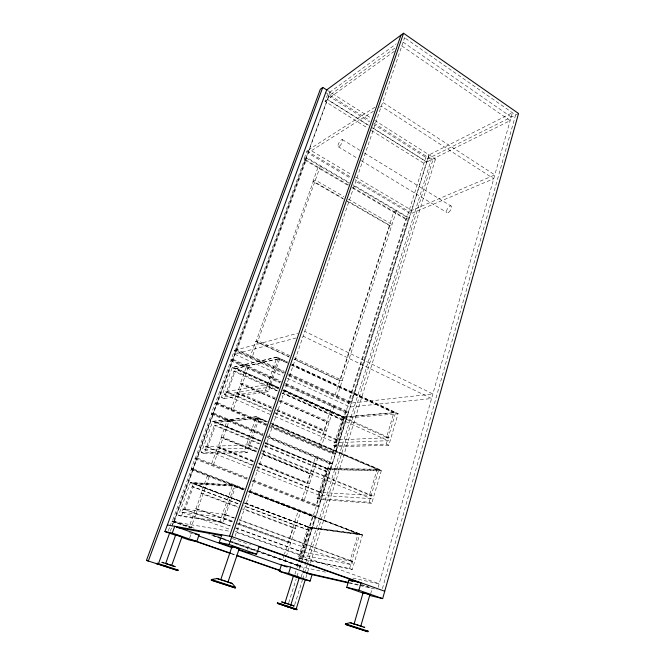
<?xml version="1.0" encoding="UTF-8"?>
<svg xmlns="http://www.w3.org/2000/svg" width="665" height="665" viewBox="0 0 665 665"><rect width="100%" height="100%" fill="white"/><g stroke="black" fill="none" stroke-linecap="round" stroke-linejoin="round"><path stroke-width="0.5" stroke-dasharray="3.33 2.49" d="M382.433 588.592L515.599 114.97L404.312 37.564M378.169 587.336L512.391 112.734L429.116 154.87L302.276 560.238M370.671 593.779L372.209 588.384M298.252 558.193L349.591 568.509L359.807 533.895L308.061 527.021L298.252 558.193L352.3 569.489L362.458 534.918L248.868 491.186M317.047 498.442L369.142 502.241L378.875 469.241L326.44 468.601L317.047 498.442L319.483 499.415L371.752 503.297L381.436 470.346L271.586 423.273M333.614 445.783L386.299 444.079L395.625 412.475L342.65 417.08L333.614 445.783L335.983 446.805L388.826 445.201L398.111 413.63L292.093 364.137M238.984 519.897L350.081 560.761L358.094 533.671L248.785 491.535M262.675 451.161L369.507 495.051L377.146 469.224L272.11 424.262M282.608 390.646L386.565 437.37L393.88 412.624L291.511 364.894M235.244 531.318L300.264 554.776L351.71 564.701L352.683 561.41L239.259 519.673M256.466 470.28L318.976 495.209L371.178 498.65L372.101 495.516L262.234 450.338M274.753 416.398L335.484 442.699L388.252 440.679L389.141 437.67L283.14 389.973M294.695 604.784L302.4 579.988M302.708 578.991L304.254 574.028M304.562 573.039L307.031 565.1M307.338 564.111L432.774 160.323L435.55 158.952L374.794 120.415M305.85 577.785L307.388 572.823M307.696 571.833L310.148 563.895M310.455 562.898L435.55 158.952M301.178 576.912L302.567 572.449M303.248 570.487L305.717 562.565M306.025 561.576L432.092 156.757M300.264 554.776L301.195 551.809L352.683 561.41M318.976 495.209L319.873 492.366L372.101 495.516M335.484 442.699L336.34 439.972L389.141 437.67M288.643 374.944L348.244 402.35L405.775 219.267L409.199 217.862L352.924 184.745M257.255 550.936L297.322 565.125L298.851 560.263M299.159 559.29L312.608 516.481L315.185 516.763L301.711 559.805M331.86 463.522L329.242 463.522L316.05 505.533L318.635 505.757L331.86 463.522L267.397 436.44M332.55 452.99L345.251 412.574L347.895 412.325L335.177 452.94L332.55 452.99L271.037 426.764M300.356 551.509L301.752 551.767L308.543 530.13L243.656 505.699M319.059 492.042L320.48 492.133L326.989 471.419L264.121 445.367M335.551 439.632L336.989 439.565L343.248 419.64L283.066 392.658M294.919 574.261L296.79 568.309M297.097 567.32L299.275 560.387M299.591 559.398L426.199 156.167L428.95 154.77L301.445 562.141M300.771 559.09L310.53 527.96L362.458 534.918M319.483 499.415L328.834 469.598L381.436 470.346M335.983 446.805L344.977 418.127L398.061 413.78L292.043 364.287M348.244 402.35L350.896 402.051L408.51 218.128L353.423 185.734M297.322 565.125L299.873 565.674L301.403 560.786M288.726 602.773L296.166 578.991M297.006 576.322L298.427 571.775M299.566 568.143L301.137 563.13M299.707 568.442L301.96 561.227M284.146 555.009L282.575 559.905L285.061 560.429L300.771 511.202L298.244 510.944L284.454 554.028M247.164 549.149L248.752 544.394L250.655 544.76M235.136 536.106L404.603 37.764L402.924 38.986M178.544 515.284L219.916 521.41L232.617 484.843L190.448 482.541L178.544 515.284L181.412 516.314L223.041 522.549L235.684 486.024L193.266 483.605L181.412 516.314M256.291 416.714L212.7 421.294L201.337 452.557L244.221 451.452L256.291 416.714L267.787 421.643M277.006 357.097L232.276 367.429L221.379 397.429L265.476 390.264L277.006 357.097L287.388 361.943M234.113 518.11L224.363 514.519L234.271 485.949L243.947 489.673M257.912 449.199L248.369 445.284L257.779 418.127L266.374 421.81M278.826 388.942L269.375 384.694L278.369 358.759L287.754 363.14M224.72 514.319L183.008 508.949L181.878 512.067L223.515 517.802L224.72 514.319L234.479 517.91M248.81 444.81L205.618 446.589L204.537 449.565L247.663 448.119L248.81 444.81L257.455 448.368M269.882 384.004L225.493 391.768L224.462 394.619L268.793 387.163L269.882 384.004L278.427 387.853M204.105 453.655L247.23 452.674L259.242 417.986L215.418 422.425L204.105 453.655L201.337 452.557M224.055 398.584L268.386 391.56L279.857 358.427L234.911 368.618L224.055 398.584L221.379 397.429M189.633 538.052L191.304 533.372M232.526 521.767L197.663 509.024L195.552 508.758L189.101 526.78L191.188 527.145L209.458 475.99L207.305 475.916L201.013 493.505L238.153 507.304M253.215 460.687L219.749 447.188L217.563 447.271L211.404 464.486L213.565 464.494L229.3 420.438L227.089 420.662L221.054 437.537L256.474 452.017M271.403 406.905L239.176 392.807L236.931 393.173L231.021 409.698L233.24 409.407L248.344 367.13L246.075 367.637L240.273 383.83L275.41 399.391M289.865 355.692L258.037 340.696L255.734 341.336L250.057 357.196L252.343 356.64L320.322 166.267L317.878 167.721L312.949 181.495L343.514 199.134M195.934 508.808L201.395 493.538M183.956 509.29L185.086 509.44L193.299 486.738L238.818 503.879M206.532 446.955L207.704 446.913L215.551 425.234L259.358 443.389M226.383 392.151L227.588 391.943L235.111 371.145L277.43 390.122M172.443 524.602L330.056 92.044L396.224 43.865M170.323 531.169L171.778 527.179M172.069 526.372L330.239 92.161L327.795 93.94L325.069 101.404L367.936 128.279M191.196 468.85L193.274 468.892L196.94 458.825L194.853 458.842L191.196 468.85L244.138 489.274M217.139 403.364L214.978 403.688L211.478 413.281L213.623 413.015L217.139 403.364L266.798 424.553M230.938 359.965L233.141 359.416L236.516 350.156L234.296 350.754L230.938 359.965L279.99 382.217M193.232 469.739L191.154 469.698L172.476 520.894L174.488 521.227L193.232 469.739L244.346 489.365M213.59 413.838L211.437 414.096L195.352 458.185L197.447 458.168L213.59 413.838L262.633 434.436M233.107 360.214L230.905 360.763L215.468 403.065L217.63 402.741L233.107 360.214L281.403 382.134M348.95 183.108L306.839 158.337L237.206 349.665L284.105 371.278M168.328 530.77L169.716 526.963M170.065 526.007L171.803 521.244L191.437 527.827M348.593 185.036L304.08 158.91L306.939 151.08L309.341 149.542M283.938 372.782L234.986 350.264L304.437 159.841L306.839 158.337M394.736 48.204L328.626 95.968L369.565 121.82M394.295 51.346L327.396 99.343L368.418 125.153M325.069 101.404L327.513 99.65L367.878 125.037M374.885 107.24L309.15 149.425L352.009 174.887M373.447 111.238L307.862 152.958L350.779 178.345M379.565 107.339L381.319 106.234L493.721 178.744L410.687 213.781L355.251 180.988M304.08 158.91L306.474 157.406L349.349 182.642M312.949 181.495L315.385 180.107L343.913 196.607M518.542 113.491L427.928 158.677L373.921 124.571M411.577 210.265L408.842 211.437L355.21 179.666M234.986 350.264L297.804 333.223M296.174 337.97L234.562 354.113L282.517 376.058M234.861 368.759L279.799 358.576M235.111 371.145L233.897 371.419L277.438 390.929M240.273 383.83L242.534 383.406L275.526 398.044M269.375 384.694L270.846 384.445M215.369 422.574L259.184 418.144M215.551 425.234L214.363 425.342L259.416 444.004M342.608 417.213L395.584 412.616M343.248 419.64L341.802 419.765L282.168 393.048M221.054 437.537L223.249 437.395L256.89 451.178M386.565 437.37L388.302 437.296M248.369 445.284L249.807 445.226M326.399 468.742L378.834 469.399M326.989 471.419L325.559 471.394L264.213 445.982M193.207 483.754L235.626 486.198M369.507 495.051L371.236 495.159M193.299 486.738L192.152 486.664L238.535 504.12M201.013 493.505L203.141 493.679L239.051 507.137M224.363 514.519L225.759 514.702M308.011 527.17L359.757 534.062M292.824 527.885L295.335 528.234L242.933 508.592M308.543 530.13L243.365 505.932M173.482 521.759L229.3 531.177M288.12 542.574L290.622 542.997L237.363 523.538M350.081 560.761L351.785 561.077M297.588 565.774L300.131 566.322L257.047 551.061M325.551 572.158L300.264 566.646L208.86 534.361M352.857 578.101L379.158 583.828L236.399 532.374M349.383 582.648L368.576 587.02M348.776 583.022L358.801 585.316M359.807 585.541L377.03 589.481M231.536 553.538L235.443 554.901M230.73 553.546L235.634 555.25M189.35 532.673L193.266 534.045M172.476 520.894L192.019 527.819M213.44 535.408L219.284 537.478M220.256 537.819L229.018 540.928M229.999 541.268L256.283 550.587M212.983 535.458L228.652 541.002M229.633 541.352L256.067 550.72M171.803 521.244L191.03 527.977M232.426 538.583L248.752 544.394M361.519 584.568L371.236 588.035M174.488 521.227L195.094 528.534M216.615 536.165L228.344 540.321M232.26 541.709L256.707 550.371M257.679 550.72L299.873 565.674M181.878 512.067L230.398 529.564M219.916 521.41L223.041 522.549M349.591 568.509L352.3 569.489M185.086 509.44L230.78 526.015M235.643 527.777L301.752 551.767M183.008 508.949L231.487 526.53M235.751 528.077L301.195 551.809M195.552 508.758L232.991 522.341M237.455 524.062L288.577 542.648L293.282 527.952L242.567 509.066M223.515 517.802L233.224 521.36M238.078 523.131L351.71 564.701M239.849 500.87L194.404 483.671L239.799 501.019M245.651 503.064L309.416 527.353L244.637 502.848M190.448 482.541L240.531 501.485M244.388 502.94L310.53 527.96M240.481 501.634L190.389 482.69L232.559 485.009L244.288 489.531M244.338 503.089L310.488 528.101L362.408 535.084L249.101 491.393M193.274 468.892L244.504 488.667M249.333 490.529L316.025 516.281L313.439 515.998L248.951 491.127M234.213 486.115L243.889 489.839M248.727 491.709L358.044 533.829M191.154 469.698L243.099 489.706M248.91 491.942L312.608 516.481M195.352 458.185L247.937 478.817M252.692 480.695L319.017 506.713L316.432 506.481L251.777 481.152M194.853 458.842L247.92 479.64M197.447 458.168L247.355 477.761M253.141 480.039L318.635 505.757M204.537 449.565L250.697 467.977M207.704 446.913L253.008 465.076M256.865 466.622L320.48 492.133M205.618 446.589L252.7 465.458M256.507 466.98L319.873 492.366M258.951 463.006L309.624 483.447L307.08 483.339L258.951 463.946M253.598 461.618L217.962 447.254L221.445 437.512L256.898 452.009M258.419 463.563L307.538 483.355L310.547 473.954L261.686 453.971M217.563 447.271L253.182 461.618M244.221 451.452L247.23 452.674M369.142 502.241L371.752 503.297M261.694 453.148L312.641 474.004L310.09 473.945L261.262 453.979M247.663 448.119L257.239 452.042M262.027 453.995L371.178 498.65M260.73 440.671L216.607 422.308L260.68 440.812M265.526 442.666L327.82 468.758L265.476 442.807M212.7 421.294L261.362 441.535M265.185 443.123L328.834 469.598M260.356 441.277L212.65 421.444L256.233 416.88L266.781 421.402M265.135 443.264L328.793 469.731L381.394 470.496L271.528 423.43M211.437 414.096L263.132 435.783M266.923 437.379L329.242 463.522M213.623 413.015L263.149 433.838M267.912 435.841L332.675 463.081L330.056 463.081L267.895 436.98M211.478 413.281L263.116 434.968M217.63 402.741L266.366 423.555M271.096 425.575L335.177 452.94M270.613 426.182L335.551 453.879L332.924 453.929L270.148 427.188M215.468 403.065L266.274 424.727M214.978 403.688L266.341 425.567M257.729 418.293L267.28 422.375M272.051 424.42L377.097 469.374M224.462 394.619L270.007 414.345M227.588 391.943L271.353 410.995M275.16 412.649L336.989 439.565M225.493 391.768L271.004 411.552M274.761 413.189L336.34 439.972M271.353 407.969L237.339 393.106L240.688 383.755L275.46 399.158M277.022 410.446L324.262 431.095L327.155 422.051L279.217 400.82M236.931 393.173L271.86 408.435M276.582 410.496L323.788 431.12L326.374 430.962L277.089 409.391M279.209 401.07L326.681 422.092L329.275 421.884L280.248 400.139M265.476 390.264L268.386 391.56M386.299 444.079L388.826 445.201M268.793 387.163L277.322 390.987M282.068 393.115L388.252 440.679M278.743 387.529L236.133 368.335L278.702 387.662M283.481 389.657L344.054 417.088L283.431 389.798M232.276 367.429L278.386 388.169M283.107 390.297L344.977 418.127M278.336 388.31L232.226 367.57L276.948 357.246L287.33 362.093M283.057 390.43L344.935 418.26M230.905 360.763L279.948 382.982M284.653 385.118L345.251 412.574M233.141 359.416L281.046 381.186M285.75 383.323L348.684 411.918L346.033 412.167L284.711 384.353M285.177 383.855L347.895 412.325M287.214 378.21L350.206 407.038L431.56 398.526L303.132 336.149M289.716 373.863L350.896 402.051M236.075 349.956L284.562 372.275M288.327 374.004L351.453 403.065M234.296 350.754L283.099 373.181M288.735 375.767L348.801 403.364L432.857 393.954L304.769 331.328M278.311 358.917L287.704 363.298M291.461 365.043L393.838 412.774M294.545 357.895L342.292 380.388L339.674 380.796L293.98 359.316M288.818 356.581L256.15 341.22L313.39 181.246L343.074 198.378M294.42 359.216L340.148 380.721L389.856 225.385L347.571 200.98M255.734 341.336L289.317 357.122M347.113 201.204L389.366 225.585L392.059 224.462L348.369 199.192M304.437 159.841L348.194 185.502M352.65 188.112L405.775 219.267M352.151 187.131L406.465 219.001M306.939 151.08L350.738 177.023M355.542 176.981L411.751 210.364L494.802 174.912L382.674 102.244M338.219 146.699L357.687 158.486M361.228 160.631L447.063 212.609M342.317 139.575L359.998 150.381M364.42 153.083L451.045 206.017M371.436 130.473L423.929 163.391L426.681 162.019L372.267 127.796M372.782 127.896L426.905 161.944L510.155 120.639L401.818 45.943M325.31 92.369L369.59 120.373M373.946 123.125L432.774 160.323M327.537 90.448L371.294 118.204M403.106 42.161L511.186 116.982M396.357 210.988L337.363 395.816L334.761 396.149L393.663 212.168L396.357 210.988M317.862 457.645L304.304 500.13L301.769 499.93L315.293 457.67L317.862 457.645M334.296 406.149L321.253 446.996L318.685 447.08L331.694 406.431L334.296 406.149M448.717 212.226A3.849 1.712 -58.3 0 0 451.369 206.341A3.849 1.712 -58.3 0 0 447.088 209.375A3.849 1.712 -58.3 0 0 448.717 212.226M339.657 146.084A4.106 1.313 -59.9 0 0 342.55 139.85A4.106 1.313 -59.9 0 0 338.618 143.482A4.106 1.313 -59.9 0 0 339.657 146.084"/><path stroke-width="1" d="M224.861 581.002L227.987 582.083L239.242 548.7L232.077 546.356L233.407 546.979M370.164 595.574L382.674 598.616L518.542 113.491L403.555 33.25L326.698 89.908L167.397 524.959M366.191 631.201L345.285 624.369L368.044 631.75L366.191 631.201L366.357 630.628M360.787 626.122L369.898 594.701L366.631 593.479L363.14 592.54L354.104 623.953L354.528 624.111M382.674 598.616L358.892 590.237L361.053 582.781L348.884 580.071L346.748 587.345L363.331 593.172M310.139 581.002L312.101 574.626L290.613 567.07L281.386 565.009L279.366 571.318L300.622 578.691L310.139 581.002L288.577 573.504L279.366 571.318M295.717 609.364L296.931 609.714L277.238 603.33L295.717 609.364L295.875 608.866L297.08 609.215L277.396 602.831L277.837 602.997M293.465 608.758L296.016 609.547L305.235 579.772M290.081 604.66L290.838 604.884L299.325 577.677L296.274 576.563L293.481 575.799L284.944 602.972L285.418 603.147M288.577 573.504L290.613 567.07M238.502 549.29L246.216 552L256.632 554.194L259.2 546.406M232.077 546.356L220.738 579.705L223.897 580.695M229.525 536.206L400.912 35.203M221.861 534.818L219.209 542.507L229.117 544.502L403.555 33.25M212.069 580.379L235.443 588.018L211.154 580.146L212.069 580.379L212.285 579.764L235.643 587.403L232.127 583.413L216.923 578.434M181.271 537.245L188.968 539.922L196.74 541.559L199.109 534.868L174.729 526.289L172.277 533.047L164.92 531.568L167.339 524.951L231.802 536.613L384.736 591.243M171.121 565.341L171.661 565.499L181.936 536.904L179.085 535.807L175.701 534.826L165.668 563.554M157.58 563.92L178.012 570.62L156.99 563.754L157.78 563.396L178.203 570.088L176.25 569.498M156.325 563.654L158.27 564.244L169.642 533.031M322.758 87.414L148.353 560.977L146.458 560.404L320.339 89.226L322.758 87.414L326.914 90.049M239.217 548.75L237.796 548.417M217.214 578.525L211.37 579.531L212.143 579.822M216.607 578.384L219.475 579.39M346.781 624.277L345.459 623.795L350.247 622.698L360.929 626.164M232.127 583.413L228.901 582.457M369.898 594.701L366.407 593.754M181.936 536.904L180.838 536.647M284.944 602.972L286.964 603.596M176.815 527.42L221.337 535.566M195.202 534.12L199.109 534.868M302.899 572.058L348.369 582.415M306.648 573.38L347.77 582.789M346.748 587.345L358.892 590.237M354.104 623.953L355.875 624.485M345.459 623.795L368.202 631.168L367.645 631.019M165.352 563.43L167.123 563.978M162.169 562.366L163.324 562.823M157.78 563.396L157.189 563.222L158.154 563.587M298.56 577.519L297.288 577.145M211.412 579.514L212.285 579.764M293.423 605.757L294.188 605.965L281.594 601.883L284.928 603.03M161.936 562.299L167.913 564.236M363.963 627.186L364.794 627.411L355.95 624.46M293.689 605.84L291.187 605.059M287.479 606.738L284.969 605.965L296.016 609.547M236.058 547.885L236.973 548.176M180.149 536.439L178.561 535.932M360.829 626.214L362.383 626.696M171.287 565.441L175.219 566.663L168.744 564.502M287.546 606.206L290.056 607.012M167.389 564.02L169.168 564.593M287.729 603.837L290.838 604.884M285.011 605.383L286.698 605.931M296.54 576.912L295.002 576.397M164.064 565.566L166.724 566.439M146.458 560.404L158.27 564.244M281.245 604.136L282.625 604.601M169.55 564.768L171.661 565.499M353.605 623.87L350.247 622.698M278.918 603.363L280.547 603.911M234.213 547.27L235.119 547.578M365.534 593.471L364.054 592.947M193.424 540.279L230.556 553.205M236.424 555.242L280.397 570.537M172.277 533.047L196.74 541.559M190.531 539.564L230.73 553.546M236.615 555.591L279.757 570.595M164.92 531.568L176.458 535.574M229.117 544.502L256.632 554.194M219.209 542.507L232.717 547.253M198.153 535.766L232.376 547.785M238.236 549.847L287.164 567.037M177.763 535.658L175.701 534.826M348.884 580.071L352.766 581.451M258.826 546.663L360.388 582.922M294.437 576.198L293.481 575.799"/></g></svg>
